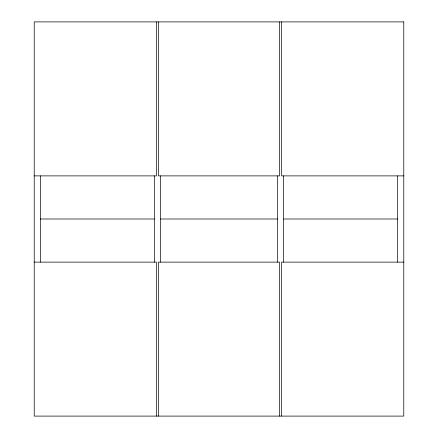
<?xml version="1.0" encoding="UTF-8"?>
<svg xmlns="http://www.w3.org/2000/svg" width="438" height="438" viewBox="0 0 438 438"><rect width="100%" height="100%" fill="white"/><g stroke="black" fill="none" stroke-linecap="round" stroke-linejoin="round"><path stroke-width="0.66" d="M34.219 175.884L156.377 175.884L156.377 21.9M403.781 175.884L281.623 175.884L281.623 21.9M40.378 219L154.329 219M160.483 219L277.517 219M283.671 219L397.622 219M34.219 262.116L156.377 262.116L156.377 416.1M403.781 262.116L281.623 262.116L281.623 416.1M397.622 175.884L397.622 262.116M283.671 175.884L283.671 262.116M279.564 21.9L279.564 175.884L158.436 175.884L158.436 21.9M279.564 416.1L279.564 262.116L158.436 262.116L158.436 416.1M277.517 175.884L277.517 262.116M160.483 175.884L160.483 262.116M154.329 175.884L154.329 262.116M40.378 175.884L40.378 262.116M403.781 21.9L34.219 21.9L34.219 416.1L403.781 416.1L403.781 21.9"/></g></svg>
